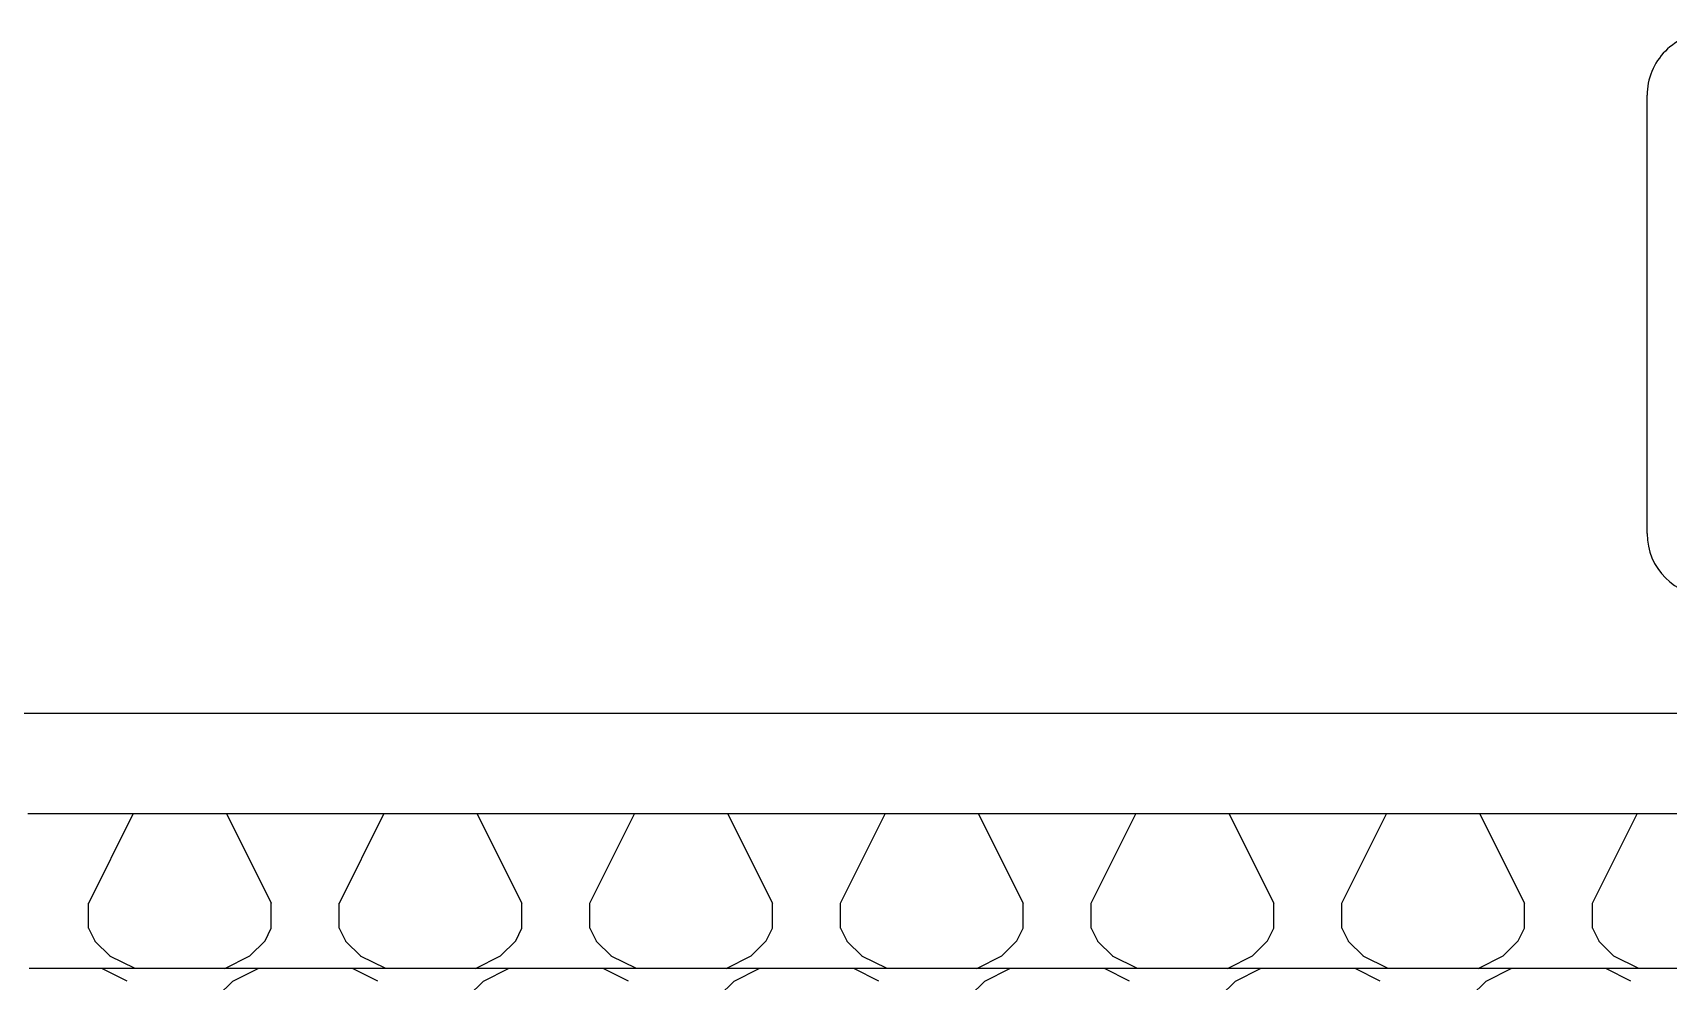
# Model space of a CAD drawing. Header units: millimetres. Extents: x 1143 to 39838, y 578 to 35727.
# Drawn here: x 30366 to 31671, y 26863 to 27620 of the extents above; entities that cross this region are included whole.
import ezdxf

# ---------------------------------------------------------------- set-up
doc = ezdxf.new("R2010")
doc.units = ezdxf.units.MM
doc.layers.add('JJ', color=8, linetype='Continuous')
doc.layers.add('PUB_WINDW', color=7, linetype='Continuous')
doc.styles.add('DIM_FONT', font='SIMPLEX', dxfattribs={"width": 0.8})
doc.styles.get("Standard").update_dxf_attribs({"font": 'arial.ttf'})

# ---------------------------------------------------------------- blocks, each defined once
blk = doc.blocks.new('A$C2EAD2DD6')
at = {"layer": 'JJ'}
for p, q in [((573.3, 275.7, -1600), (561.2, 263.6, -1600)), ((773.3, 275.7, -1600), (761.2, 263.6, -1600)), ((973.3, 275.7, -1600), (961.2, 263.6, -1600)), ((1173.3, 275.7, -1600), (1161.2, 263.6, -1600)), ((1373.3, 275.7, -1600), (1361.2, 263.6, -1600)), ((1573.3, 275.7, -1600), (1561.2, 263.6, -1600)), ((445.6, 263.7, -1600), (465.7, 253.6, -1600)), ((561.2, 263.6, -1600), (541.1, 253.6, -1600)), ((645.6, 263.7, -1600), (665.7, 253.6, -1600)), ((761.2, 263.6, -1600), (741.1, 253.6, -1600)), ((845.6, 263.7, -1600), (865.7, 253.6, -1600)), ((961.2, 263.6, -1600), (941.1, 253.6, -1600)), ((1045.6, 263.7, -1600), (1065.7, 253.6, -1600)), ((1161.2, 263.6, -1600), (1141.1, 253.6, -1600)), ((1245.6, 263.7, -1600), (1265.7, 253.6, -1600)), ((1361.2, 263.6, -1600), (1341.1, 253.6, -1600)), ((1445.6, 263.7, -1600), (1465.7, 253.6, -1600)), ((1561.2, 263.6, -1600), (1541.1, 253.6, -1600)), ((1645.6, 263.7, -1600), (1665.7, 253.6, -1600)), ((377, 253.6, -1600), (577.1, 253.6, -1600)), ((439.2, 253.6, -1600), (459.3, 243.6, -1600)), ((567.6, 253.6, -1600), (547.5, 243.5, -1600)), ((577.1, 253.6, -1600), (577.2, 253.6, -1600)), ((577.2, 253.6, -1600), (777.3, 253.6, -1600)), ((639.2, 253.6, -1600), (659.3, 243.6, -1600)), ((767.6, 253.6, -1600), (747.5, 243.5, -1600)), ((777.3, 253.6, -1600), (977.4, 253.6, -1600)), ((777.3, 253.6, -1600), (777.3, 253.6, -1600)), ((839.2, 253.6, -1600), (859.3, 243.6, -1600)), ((967.6, 253.6, -1600), (947.5, 243.5, -1600)), ((977.4, 253.6, -1600), (977.5, 253.6, -1600)), ((977.5, 253.6, -1600), (1177.6, 253.6, -1600)), ((1039.2, 253.6, -1600), (1059.3, 243.6, -1600)), ((1167.6, 253.6, -1600), (1147.5, 243.5, -1600)), ((1177.6, 253.6, -1600), (1177.7, 253.6, -1600)), ((1177.7, 253.6, -1600), (1377.8, 253.6, -1600)), ((1239.2, 253.6, -1600), (1259.3, 243.6, -1600)), ((1367.6, 253.6, -1600), (1347.5, 243.5, -1600)), ((1377.8, 253.6, -1600), (1377.9, 253.6, -1600)), ((1377.9, 253.6, -1600), (1578, 253.6, -1600)), ((1439.2, 253.6, -1600), (1459.3, 243.6, -1600)), ((1567.6, 253.6, -1600), (1547.5, 243.5, -1600)), ((1578, 253.6, -1600), (1578.1, 253.6, -1600)), ((1578.1, 253.6, -1600), (1723.6, 253.6, -1600)), ((1639.2, 253.6, -1600), (1659.3, 243.6, -1600)), ((459.1, 243.7, -1600), (471.2, 231.6, -1600)), ((547.6, 243.5, -1600), (535.5, 231.4, -1600)), ((659.1, 243.7, -1600), (671.2, 231.6, -1600)), ((747.6, 243.5, -1600), (735.5, 231.4, -1600)), ((859.1, 243.7, -1600), (871.2, 231.6, -1600)), ((947.6, 243.5, -1600), (935.5, 231.4, -1600)), ((1059.1, 243.7, -1600), (1071.2, 231.6, -1600)), ((1147.6, 243.5, -1600), (1135.5, 231.4, -1600)), ((1259.1, 243.7, -1600), (1271.2, 231.6, -1600)), ((1347.6, 243.5, -1600), (1335.5, 231.4, -1600)), ((1459.1, 243.7, -1600), (1471.2, 231.6, -1600)), ((1547.6, 243.5, -1600), (1535.5, 231.4, -1600)), ((1659.1, 243.7, -1600), (1671.2, 231.6, -1600)), ((471, 231.6, -1600), (476, 221.6, -1600)), ((471, 231.6, -1600), (476, 221.6, -1600)), ((535.5, 231.4, -1600), (530.5, 221.3, -1600)), ((535.5, 231.4, -1600), (530.5, 221.3, -1600)), ((671, 231.6, -1600), (676, 221.6, -1600)), ((671, 231.6, -1600), (676, 221.6, -1600)), ((735.5, 231.4, -1600), (730.5, 221.3, -1600)), ((735.5, 231.4, -1600), (730.5, 221.3, -1600)), ((871, 231.6, -1600), (876, 221.6, -1600)), ((871, 231.6, -1600), (876, 221.6, -1600)), ((935.5, 231.4, -1600), (930.5, 221.3, -1600)), ((935.5, 231.4, -1600), (930.5, 221.3, -1600)), ((1071, 231.6, -1600), (1076, 221.6, -1600)), ((1071, 231.6, -1600), (1076, 221.6, -1600)), ((1135.5, 231.4, -1600), (1130.5, 221.3, -1600)), ((1135.5, 231.4, -1600), (1130.5, 221.3, -1600)), ((1271, 231.6, -1600), (1276, 221.6, -1600)), ((1271, 231.6, -1600), (1276, 221.6, -1600)), ((1335.5, 231.4, -1600), (1330.5, 221.3, -1600)), ((1335.5, 231.4, -1600), (1330.5, 221.3, -1600)), ((1471, 231.6, -1600), (1476, 221.6, -1600)), ((1471, 231.6, -1600), (1476, 221.6, -1600)), ((1535.5, 231.4, -1600), (1530.5, 221.3, -1600)), ((1535.5, 231.4, -1600), (1530.5, 221.3, -1600)), ((1671, 231.6, -1600), (1676, 221.6, -1600)), ((1671, 231.6, -1600), (1676, 221.6, -1600)), ((476.3, 221.4, -1600), (476.3, 201.3, -1600)), ((530.5, 221.4, -1600), (530.5, 201.3, -1600)), ((676.3, 221.4, -1600), (676.3, 201.3, -1600)), ((730.5, 221.4, -1600), (730.5, 201.3, -1600)), ((876.3, 221.4, -1600), (876.3, 201.3, -1600)), ((930.5, 221.4, -1600), (930.5, 201.3, -1600)), ((1076.3, 221.4, -1600), (1076.3, 201.3, -1600)), ((1130.5, 221.4, -1600), (1130.5, 201.3, -1600)), ((1276.3, 221.4, -1600), (1276.3, 201.3, -1600)), ((1330.5, 221.4, -1600), (1330.5, 201.3, -1600)), ((1476.3, 221.4, -1600), (1476.3, 201.3, -1600)), ((1530.5, 221.4, -1600), (1530.5, 201.3, -1600)), ((1676.3, 221.4, -1600), (1676.3, 201.3, -1600)), ((476.2, 201.3, -1600), (440.6, 130, -1600)), ((476.2, 201.3, -1600), (440.6, 130, -1600)), ((530.3, 201.5, -1600), (566.1, 130, -1600)), ((530.3, 201.5, -1600), (566.1, 130, -1600)), ((676.2, 201.3, -1600), (640.6, 130, -1600)), ((676.2, 201.3, -1600), (640.6, 130, -1600)), ((730.3, 201.5, -1600), (766.1, 130, -1600)), ((730.3, 201.5, -1600), (766.1, 130, -1600)), ((876.2, 201.3, -1600), (840.6, 130, -1600)), ((876.2, 201.3, -1600), (840.6, 130, -1600)), ((930.3, 201.5, -1600), (966.1, 130, -1600)), ((930.3, 201.5, -1600), (966.1, 130, -1600)), ((1076.2, 201.3, -1600), (1040.6, 130, -1600)), ((1076.2, 201.3, -1600), (1040.6, 130, -1600)), ((1130.3, 201.5, -1600), (1166.1, 130, -1600)), ((1130.3, 201.5, -1600), (1166.1, 130, -1600)), ((1276.2, 201.3, -1600), (1240.6, 130, -1600)), ((1276.2, 201.3, -1600), (1240.6, 130, -1600)), ((1330.3, 201.5, -1600), (1366.1, 130, -1600)), ((1330.3, 201.5, -1600), (1366.1, 130, -1600)), ((1476.2, 201.3, -1600), (1440.6, 130, -1600)), ((1476.2, 201.3, -1600), (1440.6, 130, -1600)), ((1530.3, 201.5, -1600), (1566.1, 130, -1600)), ((1530.3, 201.5, -1600), (1566.1, 130, -1600)), ((1676.2, 201.3, -1600), (1640.6, 130, -1600)), ((1676.2, 201.3, -1600), (1640.6, 130, -1600)), ((90, 130, -1600), (1724.9, 130, -1600)), ((90, 50, -1600), (1890, 50, -1600))]:
    blk.add_line(p, q, dxfattribs=at)
at = {"style": 'DIM_FONT', "width": 0.8, "flags": 9}
for tag in ['XSIZE', 'YSIZE']:
    blk.add_attdef(tag, (0, 1450, -1600), '', height=0.5, rotation=315, dxfattribs=at)
blk = doc.blocks.new('A$C578550E8')
at = {"layer": 'JJ'}
for p, q in [((399.8, 464.6, -1600), (49.9, 464.6, -1600)), ((374.8, 439.7, -1600), (74.8, 439.7, -1600)), ((0, 49.9, -1600), (0, 414.8, -1600)), ((226.5, 237.3, -1600), (226.5, 411.1, -1600)), ((449.6, 49.9, -1600), (449.6, 414.8, -1600)), ((24.9, 389.8, -1600), (24.9, 74.8, -1600)), ((424.7, 74.8, -1600), (424.7, 389.8, -1600)), ((226.5, 237.3, -1600), (52.7, 237.3, -1600)), ((226.5, 237.3, -1600), (226.5, 63.4, -1600)), ((226.5, 237.3, -1600), (400.3, 237.3, -1600)), ((74.8, 24.9, -1600), (374.8, 24.9, -1600)), ((399.8, 0, -1600), (49.9, 0, -1600))]:
    blk.add_line(p, q, dxfattribs=at)
for radius in [149.6, 82.4, 52.4]:
    blk.add_circle((226.5, 237.3, -1600), radius, dxfattribs=at)
for centre, start, end in [((49.9, 414.8, -1600), 90, 180), ((399.8, 414.8, -1600), 360, 90), ((74.8, 389.8, -1600), 90, 180), ((374.8, 389.8, -1600), 360, 90), ((74.8, 74.8, -1600), 180, 270), ((374.8, 74.8, -1600), 270, 360), ((49.9, 49.9, -1600), 180, 270), ((399.8, 49.9, -1600), 270, 360)]:
    blk.add_arc(centre, 49.9, start, end, dxfattribs=at)
blk = doc.blocks.new('1T4F81聚福元')
at = {"layer": 'JJ'}
for name, p, rotation in [('A$C578550E8', (6464.4, -1818.7), 270), ('A$C2EAD2DD6', (6897.1, -2312.1), 180)]:
    blk.add_blockref(name, p, dxfattribs=dict(at, rotation=rotation))
at = {"style": 'DIM_FONT', "oblique": -180, "text_generation_flag": 4, "width": 0.8, "flags": 9}
for tag, p, rotation in [('XSIZE', (1326.3, -15051.1), 135), ('YSIZE', (1326.3, -15051.1), 135), ('XSIZE', (3900.1, -18100), 45), ('YSIZE', (3900.1, -18100), 45)]:
    blk.add_attdef(tag, p, '', height=0.5, rotation=rotation, dxfattribs=at)
at = {"layer": 'JJ', "oblique": -180, "text_generation_flag": 4, "width": 0.8, "flags": 9}
for p in [(1764.7, -14093.6), (2339, -19893.8)]:
    blk.add_attdef('XSIZE', p, '', height=0.441, dxfattribs=at)
blk.add_attdef('XSIZE', (-13521.8, -18540), '', height=0.441, rotation=90, dxfattribs=at)

msp = doc.modelspace()

# ---------------------------------------------------------------- block references
at = {"layer": 'PUB_WINDW'}
msp.add_blockref('1T4F81聚福元', (25189.3, 29439.1), dxfattribs=at)

doc.saveas('drawing.dxf')
